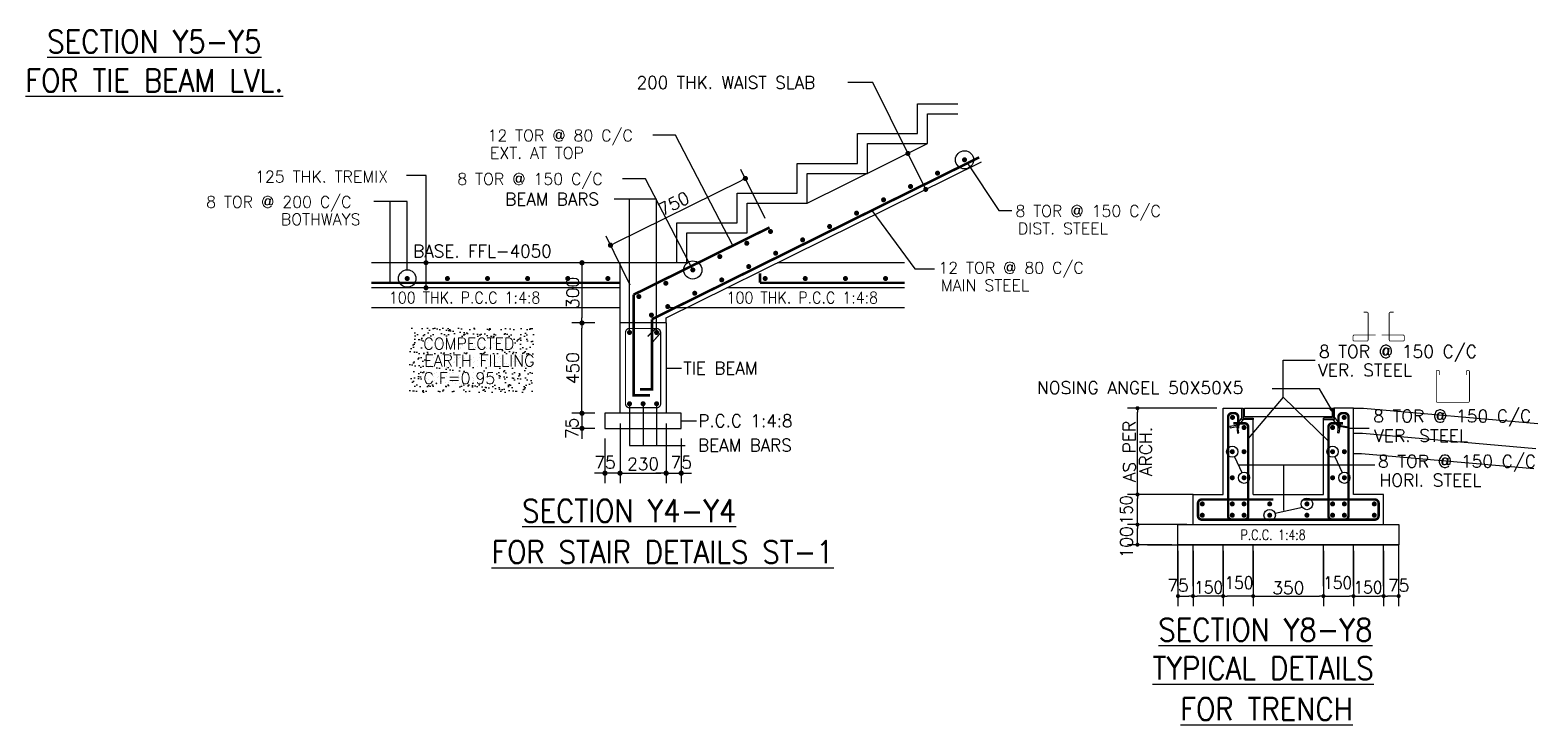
# Model space of a CAD drawing. Extents: x -200722 to 834823, y -494970 to 88783.
# Drawn here: x 295228 to 325285, y -328868 to -315025 of the extents above; entities that cross this region are included whole.
import ezdxf
from ezdxf.enums import TextEntityAlignment as Align

# ---------------------------------------------------------------- set-up
doc = ezdxf.new("R2010")
doc.units = 0
doc.header["$LTSCALE"] = 100
doc.header["$MEASUREMENT"] = 0
doc.header["$PDMODE"] = 34
doc.linetypes.add('HIDDEN2', pattern=[0.1875, 0.125, -0.0625])
doc.layers.get('0').update_dxf_attribs({"linetype": 'CONTINUOUS'})
doc.layers.get('DEFPOINTS').update_dxf_attribs({"linetype": 'CONTINUOUS'})
for name, color, linetype in [('5', 4, 'CONTINUOUS'), ('ARO', 7, 'CONTINUOUS'), ('B_NO', 3, 'CONTINUOUS'), ('BEAM', 4, 'CONTINUOUS'), ('BEAMS', 4, 'HIDDEN2'), ('HATCH WALL', 8, 'CONTINUOUS'), ('STEEL', 6, 'CONTINUOUS'), ('TEXT', 2, 'CONTINUOUS')]:
    doc.layers.add(name, color=color, linetype=linetype)
doc.styles.add('ROMANS', font='romans.shx')
doc.styles.get("Standard").update_dxf_attribs({"font": 'simplex.shx'})
doc.dimstyles.new('02 sk', dxfattribs={"dimtxt": 200, "dimasz": 100, "dimexe": 100, "dimexo": 50, "dimgap": 50, "dimtad": 1, "dimdec": 0, "dimzin": 0, "dimdsep": 46, "dimtxsty": 'Standard', "dimblk": 'DOT', "dimcen": 0.09, "dimclrt": 3, "dimadec": 0, "dimazin": 0, "dimtfac": 1, "dimtdec": 0, "dimtofl": 0, "dimtmove": 0, "dimatfit": 3, "dimldrblk": 'DOT', "dimfxl": 1, "dimtolj": 1, "dimtzin": 0, "dimarcsym": 1})
doc.dimstyles.new('STANDARD$0', dxfattribs={"dimtxt": 2.5, "dimasz": 2.5, "dimexe": 2, "dimexo": 0.7, "dimgap": 0.9, "dimtad": 1, "dimdec": 0, "dimdsep": 46, "dimtxsty": 'ROMANS', "dimcen": 0.09, "dimclrd": 4, "dimclre": 4, "dimclrt": 3, "dimadec": 0, "dimazin": 0, "dimtfac": 1, "dimtdec": 0, "dimtmove": 0, "dimatfit": 3, "dimfxl": 1, "dimtolj": 1, "dimtzin": 0, "dimarcsym": 0})

# ---------------------------------------------------------------- blocks, each defined once
blk = doc.blocks.new('DOT')
at = {"color": 0, "linetype": 'ByBlock'}
blk.add_line((-0.5, 0), (-1, 0), dxfattribs=at)
at = {"color": 0, "linetype": 'ByBlock', "const_width": 0.5}
blk.add_lwpolyline([(-0.25, 0, 1), (0.25, 0, 1)], format="xyb", close=True, dxfattribs=at)
blk = doc.blocks.new('*D1701')
at = {"layer": 'BEAM', "color": 0, "lineweight": -2, "transparency": 16777216}
for p, q in [((306987, -322860), (306987, -324053)), ((307907, -322860), (307907, -324053)), ((307091, -323853), (307803, -323853))]:
    blk.add_line(p, q, dxfattribs=at)
at = {"layer": 'DEFPOINTS', "color": 0, "lineweight": -3, "transparency": 16777216}
for p in [(306987, -322660), (307907, -322660), (307907, -323853)]:
    blk.add_point(p, dxfattribs=at)
at = {"layer": 'BEAM', "color": 0, "lineweight": -2, "transparency": 16777216, "xscale": 104, "yscale": 104, "zscale": 104, "rotation": 180}
blk.add_blockref('DOT', (306987, -323853), dxfattribs=at)
at = {"layer": 'BEAM', "color": 0, "lineweight": -2, "transparency": 16777216, "xscale": 104, "yscale": 104, "zscale": 104}
blk.add_blockref('DOT', (307907, -323853), dxfattribs=at)
at = {"layer": 'BEAM', "color": 0, "transparency": 16777216, "insert": (307447, -323669), "char_height": 248, "attachment_point": 5}
blk.add_mtext('\\A1;230', dxfattribs=at)
blk = doc.blocks.new('_DOT')
at = {"color": 0, "linetype": 'ByBlock'}
blk.add_line((-0.5, 0), (-1, 0), dxfattribs=at)
at = {"color": 0, "linetype": 'ByBlock', "const_width": 0.5}
blk.add_lwpolyline([(-0.25, 0, 1), (0.25, 0, 1)], format="xyb", close=True, dxfattribs=at)
blk = doc.blocks.new('*D1702')
at = {"layer": 'BEAM', "color": 0, "lineweight": -2, "transparency": 16777216}
for p, q in [((306487, -320860), (306029, -320860)), ((306229, -322556), (306229, -320964)), ((306487, -322660), (306029, -322660))]:
    blk.add_line(p, q, dxfattribs=at)
at = {"layer": 'DEFPOINTS', "color": 0, "lineweight": -3, "transparency": 16777216}
for p in [(306229, -320860), (306687, -320860), (306687, -322660)]:
    blk.add_point(p, dxfattribs=at)
at = {"layer": 'BEAM', "color": 0, "lineweight": -2, "transparency": 16777216, "xscale": 104, "yscale": 104, "zscale": 104}
for p, rotation in [((306229, -320860), 90), ((306229, -322660), 270)]:
    blk.add_blockref('DOT', p, dxfattribs=dict(at, rotation=rotation))
at = {"layer": 'BEAM', "color": 0, "transparency": 16777216, "insert": (306045, -321760), "char_height": 248, "attachment_point": 5, "rotation": 90}
blk.add_mtext('\\A1;450', dxfattribs=at)
blk = doc.blocks.new('*D1703')
at = {"layer": 'BEAM', "color": 0, "lineweight": -2, "transparency": 16777216}
for p, q in [((307907, -323160), (307907, -324053)), ((308207, -323160), (308207, -324053)), ((307803, -323853), (307699, -323853)), ((307907, -323853), (308207, -323853)), ((308311, -323853), (308415, -323853))]:
    blk.add_line(p, q, dxfattribs=at)
at = {"layer": 'DEFPOINTS', "color": 0, "lineweight": -3, "transparency": 16777216}
for p in [(307907, -322960), (308207, -322960), (308207, -323853)]:
    blk.add_point(p, dxfattribs=at)
at = {"layer": 'BEAM', "color": 0, "lineweight": -2, "transparency": 16777216, "xscale": 104, "yscale": 104, "zscale": 104}
blk.add_blockref('DOT', (307907, -323853), dxfattribs=at)
at = {"layer": 'BEAM', "color": 0, "lineweight": -2, "transparency": 16777216, "xscale": 104, "yscale": 104, "zscale": 104, "rotation": 180}
blk.add_blockref('DOT', (308207, -323853), dxfattribs=at)
at = {"layer": 'BEAM', "color": 0, "transparency": 16777216, "insert": (308207, -323638), "char_height": 248, "attachment_point": 5}
blk.add_mtext('\\A1;75', dxfattribs=at)
blk = doc.blocks.new('*D1704')
at = {"layer": 'BEAM', "color": 0, "lineweight": -2, "transparency": 16777216}
for p, q in [((306687, -323160), (306687, -324053)), ((306987, -323160), (306987, -324053)), ((306583, -323853), (306479, -323853)), ((306987, -323853), (306687, -323853)), ((307091, -323853), (307195, -323853))]:
    blk.add_line(p, q, dxfattribs=at)
at = {"layer": 'DEFPOINTS', "color": 0, "lineweight": -3, "transparency": 16777216}
for p in [(306687, -322960), (306987, -322960), (306687, -323853)]:
    blk.add_point(p, dxfattribs=at)
at = {"layer": 'BEAM', "color": 0, "lineweight": -2, "transparency": 16777216, "xscale": 104, "yscale": 104, "zscale": 104}
blk.add_blockref('DOT', (306687, -323853), dxfattribs=at)
at = {"layer": 'BEAM', "color": 0, "lineweight": -2, "transparency": 16777216, "xscale": 104, "yscale": 104, "zscale": 104, "rotation": 180}
blk.add_blockref('DOT', (306987, -323853), dxfattribs=at)
at = {"layer": 'BEAM', "color": 0, "transparency": 16777216, "insert": (306687, -323638), "char_height": 248, "attachment_point": 5}
blk.add_mtext('\\A1;75', dxfattribs=at)
blk = doc.blocks.new('*D1705')
at = {"layer": 'BEAM', "color": 0, "lineweight": -2, "transparency": 16777216}
for p, q in [((306229, -322556), (306229, -322452)), ((306487, -322660), (306029, -322660)), ((306229, -322660), (306229, -322960)), ((306487, -322960), (306029, -322960)), ((306229, -323064), (306229, -323168))]:
    blk.add_line(p, q, dxfattribs=at)
at = {"layer": 'DEFPOINTS', "color": 0, "lineweight": -3, "transparency": 16777216}
for p in [(306687, -322660), (306229, -322960), (306687, -322960)]:
    blk.add_point(p, dxfattribs=at)
at = {"layer": 'BEAM', "color": 0, "lineweight": -2, "transparency": 16777216, "xscale": 104, "yscale": 104, "zscale": 104}
for p, rotation in [((306229, -322660), 270), ((306229, -322960), 90)]:
    blk.add_blockref('DOT', p, dxfattribs=dict(at, rotation=rotation))
at = {"layer": 'BEAM', "color": 0, "transparency": 16777216, "insert": (306029, -322960), "char_height": 248, "attachment_point": 5, "rotation": 90}
blk.add_mtext('\\A1;75', dxfattribs=at)
blk = doc.blocks.new('*D1706')
at = {"layer": 'BEAM', "color": 0, "lineweight": -2, "transparency": 16777216}
for p, q in [((306487, -319660), (306029, -319660)), ((306229, -319764), (306229, -320756)), ((306487, -320860), (306029, -320860))]:
    blk.add_line(p, q, dxfattribs=at)
at = {"layer": 'DEFPOINTS', "color": 0, "lineweight": -3, "transparency": 16777216}
for p in [(306687, -319660), (306229, -320860), (306687, -320860)]:
    blk.add_point(p, dxfattribs=at)
at = {"layer": 'BEAM', "color": 0, "lineweight": -2, "transparency": 16777216, "xscale": 104, "yscale": 104, "zscale": 104}
for p, rotation in [((306229, -319660), 90), ((306229, -320860), 270)]:
    blk.add_blockref('DOT', p, dxfattribs=dict(at, rotation=rotation))
at = {"layer": 'BEAM', "color": 0, "transparency": 16777216, "insert": (306045, -320260), "char_height": 248, "attachment_point": 5, "rotation": 90}
blk.add_mtext('\\A1;300', dxfattribs=at)
blk = doc.blocks.new('*D1707')
at = {"layer": 'BEAM', "color": 0, "lineweight": -2, "transparency": 16777216}
for p, q in [((309880, -318777), (309398, -317802)), ((306890, -319264), (309393, -318027)), ((307190, -320106), (306708, -319131))]:
    blk.add_line(p, q, dxfattribs=at)
at = {"layer": 'DEFPOINTS', "color": 0, "lineweight": -3, "transparency": 16777216}
for p in [(309486, -317981), (309968, -318957), (307279, -320286)]:
    blk.add_point(p, dxfattribs=at)
at = {"layer": 'BEAM', "color": 0, "lineweight": -2, "transparency": 16777216, "xscale": 104, "yscale": 104, "zscale": 104}
for p, rotation in [((309486, -317981), 26.30101718523295), ((306797, -319311), 206.3010171852329)]:
    blk.add_blockref('DOT', p, dxfattribs=dict(at, rotation=rotation))
at = {"layer": 'BEAM', "color": 0, "transparency": 16777216, "insert": (308060, -318481), "char_height": 248, "attachment_point": 5, "rotation": 26.301}
blk.add_mtext('\\A1;750', dxfattribs=at)
blk = doc.blocks.new('*D2137')
at = {"layer": 'BEAM', "color": 0, "lineweight": -2, "transparency": 16777216}
for p, q in [((322210, -325398), (322210, -326502)), ((322510, -325398), (322510, -326502)), ((322430, -326302), (322290, -326302))]:
    blk.add_line(p, q, dxfattribs=at)
at = {"layer": 'DEFPOINTS', "color": 0, "lineweight": -3, "transparency": 16777216}
for p in [(322210, -325278), (322510, -325278), (322210, -326302)]:
    blk.add_point(p, dxfattribs=at)
at = {"layer": 'BEAM', "color": 0, "lineweight": -2, "transparency": 16777216, "xscale": 80, "yscale": 80, "zscale": 80, "rotation": 180}
blk.add_blockref('DOT', (322210, -326302), dxfattribs=at)
at = {"layer": 'BEAM', "color": 0, "lineweight": -2, "transparency": 16777216, "xscale": 80, "yscale": 80, "zscale": 80}
blk.add_blockref('DOT', (322510, -326302), dxfattribs=at)
at = {"layer": 'BEAM', "color": 0, "transparency": 16777216, "insert": (322510, -326089), "char_height": 248, "attachment_point": 5}
blk.add_mtext('\\A1;75', dxfattribs=at)
blk = doc.blocks.new('*D2138')
at = {"layer": 'BEAM', "color": 0, "lineweight": -2, "transparency": 16777216}
for p, q in [((321610, -325398), (321610, -326502)), ((322210, -325398), (322210, -326502)), ((321690, -326302), (322130, -326302))]:
    blk.add_line(p, q, dxfattribs=at)
at = {"layer": 'DEFPOINTS', "color": 0, "lineweight": -3, "transparency": 16777216}
for p in [(321610, -325278), (322210, -325278), (322210, -326302)]:
    blk.add_point(p, dxfattribs=at)
at = {"layer": 'BEAM', "color": 0, "lineweight": -2, "transparency": 16777216, "xscale": 80, "yscale": 80, "zscale": 80, "rotation": 180}
blk.add_blockref('DOT', (321610, -326302), dxfattribs=at)
at = {"layer": 'BEAM', "color": 0, "lineweight": -2, "transparency": 16777216, "xscale": 80, "yscale": 80, "zscale": 80}
blk.add_blockref('DOT', (322210, -326302), dxfattribs=at)
at = {"layer": 'BEAM', "color": 0, "transparency": 16777216, "insert": (321899, -326128), "char_height": 248, "attachment_point": 5}
blk.add_mtext('\\A1;{\\W0.9;150}', dxfattribs=at)
blk = doc.blocks.new('*D2139')
at = {"layer": 'BEAM', "color": 0, "lineweight": -2, "transparency": 16777216}
for p, q in [((321010, -325398), (321010, -326502)), ((321610, -325398), (321610, -326502)), ((321090, -326302), (321530, -326302))]:
    blk.add_line(p, q, dxfattribs=at)
at = {"layer": 'DEFPOINTS', "color": 0, "lineweight": -3, "transparency": 16777216}
for p in [(321010, -325278), (321610, -325278), (321610, -326302)]:
    blk.add_point(p, dxfattribs=at)
at = {"layer": 'BEAM', "color": 0, "lineweight": -2, "transparency": 16777216, "xscale": 80, "yscale": 80, "zscale": 80, "rotation": 180}
blk.add_blockref('DOT', (321010, -326302), dxfattribs=at)
at = {"layer": 'BEAM', "color": 0, "lineweight": -2, "transparency": 16777216, "xscale": 80, "yscale": 80, "zscale": 80}
blk.add_blockref('DOT', (321610, -326302), dxfattribs=at)
at = {"layer": 'BEAM', "color": 0, "transparency": 16777216, "insert": (321294, -326037), "char_height": 248, "attachment_point": 5}
blk.add_mtext('\\A1;{\\W0.9;150}', dxfattribs=at)
blk = doc.blocks.new('*D2140')
at = {"layer": 'BEAM', "color": 0, "lineweight": -2, "transparency": 16777216}
for p, q in [((319610, -325398), (319610, -326502)), ((321010, -325398), (321010, -326502)), ((319690, -326302), (320930, -326302))]:
    blk.add_line(p, q, dxfattribs=at)
at = {"layer": 'DEFPOINTS', "color": 0, "lineweight": -3, "transparency": 16777216}
for p in [(319610, -325278), (321010, -325278), (321010, -326302)]:
    blk.add_point(p, dxfattribs=at)
at = {"layer": 'BEAM', "color": 0, "lineweight": -2, "transparency": 16777216, "xscale": 80, "yscale": 80, "zscale": 80, "rotation": 180}
blk.add_blockref('DOT', (319610, -326302), dxfattribs=at)
at = {"layer": 'BEAM', "color": 0, "lineweight": -2, "transparency": 16777216, "xscale": 80, "yscale": 80, "zscale": 80}
blk.add_blockref('DOT', (321010, -326302), dxfattribs=at)
at = {"layer": 'BEAM', "color": 0, "transparency": 16777216, "insert": (320310, -326138), "char_height": 248, "attachment_point": 5}
blk.add_mtext('\\A1;350', dxfattribs=at)
blk = doc.blocks.new('*D2141')
at = {"layer": 'BEAM', "color": 0, "lineweight": -2, "transparency": 16777216}
for p, q in [((318110, -325398), (318110, -326502)), ((318410, -325398), (318410, -326502)), ((318190, -326302), (318330, -326302))]:
    blk.add_line(p, q, dxfattribs=at)
at = {"layer": 'DEFPOINTS', "color": 0, "lineweight": -3, "transparency": 16777216}
for p in [(318110, -325278), (318410, -325278), (318410, -326302)]:
    blk.add_point(p, dxfattribs=at)
at = {"layer": 'BEAM', "color": 0, "lineweight": -2, "transparency": 16777216, "xscale": 80, "yscale": 80, "zscale": 80, "rotation": 180}
blk.add_blockref('DOT', (318110, -326302), dxfattribs=at)
at = {"layer": 'BEAM', "color": 0, "lineweight": -2, "transparency": 16777216, "xscale": 80, "yscale": 80, "zscale": 80}
blk.add_blockref('DOT', (318410, -326302), dxfattribs=at)
at = {"layer": 'BEAM', "color": 0, "transparency": 16777216, "insert": (318110, -326089), "char_height": 248, "attachment_point": 5}
blk.add_mtext('\\A1;75', dxfattribs=at)
blk = doc.blocks.new('*D2142')
at = {"layer": 'BEAM', "color": 0, "lineweight": -2, "transparency": 16777216}
for p, q in [((317990, -324878), (317103, -324878)), ((317303, -325198), (317303, -324958)), ((317990, -325278), (317103, -325278))]:
    blk.add_line(p, q, dxfattribs=at)
at = {"layer": 'DEFPOINTS', "color": 0, "lineweight": -3, "transparency": 16777216}
for p in [(317303, -324878), (318110, -324878), (318110, -325278)]:
    blk.add_point(p, dxfattribs=at)
at = {"layer": 'BEAM', "color": 0, "lineweight": -2, "transparency": 16777216, "xscale": 80, "yscale": 80, "zscale": 80}
for p, rotation in [((317303, -324878), 90), ((317303, -325278), 270)]:
    blk.add_blockref('DOT', p, dxfattribs=dict(at, rotation=rotation))
at = {"layer": 'BEAM', "color": 0, "transparency": 16777216, "insert": (317084, -325232), "char_height": 248, "attachment_point": 5, "rotation": 90}
blk.add_mtext('\\A1;100', dxfattribs=at)
blk = doc.blocks.new('*D2143')
at = {"layer": 'BEAM', "color": 0, "lineweight": -2, "transparency": 16777216}
for p, q in [((318290, -324278), (317103, -324278)), ((317303, -324798), (317303, -324358)), ((318290, -324878), (317103, -324878))]:
    blk.add_line(p, q, dxfattribs=at)
at = {"layer": 'DEFPOINTS', "color": 0, "lineweight": -3, "transparency": 16777216}
for p in [(317303, -324278), (318410, -324278), (318410, -324878)]:
    blk.add_point(p, dxfattribs=at)
at = {"layer": 'BEAM', "color": 0, "lineweight": -2, "transparency": 16777216, "xscale": 80, "yscale": 80, "zscale": 80}
for p, rotation in [((317303, -324278), 90), ((317303, -324878), 270)]:
    blk.add_blockref('DOT', p, dxfattribs=dict(at, rotation=rotation))
at = {"layer": 'BEAM', "color": 0, "transparency": 16777216, "insert": (317079, -324585), "char_height": 248, "attachment_point": 5, "rotation": 90}
blk.add_mtext('\\A1;{\\W0.9;150}', dxfattribs=at)
blk = doc.blocks.new('*D2144')
at = {"layer": 'BEAM', "color": 0, "lineweight": -2, "transparency": 16777216}
for p, q in [((318290, -322558), (317103, -322558)), ((317303, -324198), (317303, -322638)), ((318290, -324278), (317103, -324278))]:
    blk.add_line(p, q, dxfattribs=at)
at = {"layer": 'DEFPOINTS', "color": 0, "lineweight": -3, "transparency": 16777216}
for p in [(317303, -322558), (318410, -322558), (318410, -324278)]:
    blk.add_point(p, dxfattribs=at)
at = {"layer": 'BEAM', "color": 0, "lineweight": -2, "transparency": 16777216, "xscale": 80, "yscale": 80, "zscale": 80}
for p, rotation in [((317303, -322558), 90), ((317303, -324278), 270)]:
    blk.add_blockref('DOT', p, dxfattribs=dict(at, rotation=rotation))
at = {"layer": 'BEAM', "color": 0, "transparency": 16777216, "char_height": 248, "attachment_point": 5, "rotation": 90}
for s, insert in [('\\A1;AS PER ', (317139, -323418)), ('\\A1;ARCH.', (317467, -323418))]:
    blk.add_mtext(s, dxfattribs=dict(at, insert=insert))
blk = doc.blocks.new('*D2145')
at = {"layer": 'BEAM', "color": 0, "lineweight": -2, "transparency": 16777216}
for p, q in [((318410, -325398), (318410, -326502)), ((319010, -325398), (319010, -326502)), ((318930, -326302), (318490, -326302))]:
    blk.add_line(p, q, dxfattribs=at)
at = {"layer": 'DEFPOINTS', "color": 0, "lineweight": -3, "transparency": 16777216}
for p in [(318410, -325278), (319010, -325278), (318410, -326302)]:
    blk.add_point(p, dxfattribs=at)
at = {"layer": 'BEAM', "color": 0, "lineweight": -2, "transparency": 16777216, "xscale": 80, "yscale": 80, "zscale": 80, "rotation": 180}
blk.add_blockref('DOT', (318410, -326302), dxfattribs=at)
at = {"layer": 'BEAM', "color": 0, "lineweight": -2, "transparency": 16777216, "xscale": 80, "yscale": 80, "zscale": 80}
blk.add_blockref('DOT', (319010, -326302), dxfattribs=at)
at = {"layer": 'BEAM', "color": 0, "transparency": 16777216, "insert": (318722, -326128), "char_height": 248, "attachment_point": 5}
blk.add_mtext('\\A1;{\\W0.9;150}', dxfattribs=at)
blk = doc.blocks.new('*D2146')
at = {"layer": 'BEAM', "color": 0, "lineweight": -2, "transparency": 16777216}
for p, q in [((319010, -325398), (319010, -326502)), ((319610, -325398), (319610, -326502)), ((319530, -326302), (319090, -326302))]:
    blk.add_line(p, q, dxfattribs=at)
at = {"layer": 'DEFPOINTS', "color": 0, "lineweight": -3, "transparency": 16777216}
for p in [(319010, -325278), (319610, -325278), (319010, -326302)]:
    blk.add_point(p, dxfattribs=at)
at = {"layer": 'BEAM', "color": 0, "lineweight": -2, "transparency": 16777216, "xscale": 80, "yscale": 80, "zscale": 80, "rotation": 180}
blk.add_blockref('DOT', (319010, -326302), dxfattribs=at)
at = {"layer": 'BEAM', "color": 0, "lineweight": -2, "transparency": 16777216, "xscale": 80, "yscale": 80, "zscale": 80}
blk.add_blockref('DOT', (319610, -326302), dxfattribs=at)
at = {"layer": 'BEAM', "color": 0, "transparency": 16777216, "insert": (319326, -326037), "char_height": 248, "attachment_point": 5}
blk.add_mtext('\\A1;{\\W0.9;150}', dxfattribs=at)

msp = doc.modelspace()

# ---------------------------------------------------------------- hatches: boundary and pattern name
at = {"layer": 'HATCH WALL', "lineweight": -3, "true_color": 0x000000}
h = msp.add_hatch(dxfattribs=at)
h.set_pattern_fill('AR-SAND', color=18, scale=100, style=0)
h.set_pattern_definition([(142.5, (653519.53, 90938.54), (6.299336, 192.682377), [0, -152, 0, -170, 0, -162.5]), (172.5, (653519.53, 90938.54), (-176.97767, 282.21461), [0, -82, 0, -137, 0, -52.5]), (212.5, (653642.53, 90938.54), (-311.414186, 0.565905), [0, -50, 0, -180, 0, -235]), (222.5, (653642.53, 90938.54), (-300.61266, 87.76756), [0, -25, 0, -118, 0, -135])])
h.paths.add_polyline_path([(302793.1, -320958.1), (305265.8, -320958.1), (305265.8, -322245.4), (302793.1, -322245.4)])

# ---------------------------------------------------------------- linework, layer by layer
at = {"color": 3, "linetype": 'Continuous'}
msp.add_line((318110.1, -325278.3), (322510.1, -325278.3), dxfattribs=at)
at = {"color": 3, "linetype": 'Continuous', "const_width": 50}
for points in [[(319222.5, -322741.8, -1), (319172.5, -322741.8, -1)], [(321397.7, -322741.8, 1), (321447.7, -322741.8, 1)], [(319452.2, -322943.5, -1), (319402.2, -322943.5, -1)], [(321168, -322943.5, 1), (321218, -322943.5, 1)], [(319168, -323424.9, 1), (319218, -323424.9, 1)], [(319452.2, -323424.9, -1), (319402.2, -323424.9, -1)], [(321168, -323424.9, 1), (321218, -323424.9, 1)], [(321452.2, -323424.9, -1), (321402.2, -323424.9, -1)], [(319168, -323944.8, 1), (319218, -323944.8, 1)], [(319452.2, -323944.8, -1), (319402.2, -323944.8, -1)], [(321168, -323944.8, 1), (321218, -323944.8, 1)], [(321452.2, -323944.8, -1), (321402.2, -323944.8, -1)], [(318570.4, -324465.9, 1), (318620.4, -324465.9, 1)], [(319168, -324465.9, 1), (319218, -324465.9, 1)], [(319452.2, -324465.9, -1), (319402.2, -324465.9, -1)], [(319913.5, -324465.9, 1), (319963.5, -324465.9, 1)], [(320706.7, -324465.9, -1), (320656.7, -324465.9, -1)], [(321168, -324465.9, 1), (321218, -324465.9, 1)], [(321452.2, -324465.9, -1), (321402.2, -324465.9, -1)], [(322049.8, -324465.9, -1), (321999.8, -324465.9, -1)], [(318570.4, -324690.7, -1), (318620.4, -324690.7, -1)], [(319168, -324690.7, -1), (319218, -324690.7, -1)], [(319452.2, -324690.7, 1), (319402.2, -324690.7, 1)], [(319913.5, -324690.7, -1), (319963.5, -324690.7, -1)], [(320706.7, -324690.7, 1), (320656.7, -324690.7, 1)], [(321168, -324690.7, -1), (321218, -324690.7, -1)], [(321452.2, -324690.7, 1), (321402.2, -324690.7, 1)], [(322049.8, -324690.7, 1), (321999.8, -324690.7, 1)]]:
    msp.add_lwpolyline(points, format="xyb", close=True, dxfattribs=at)
at = {"color": 8, "linetype": 'Continuous'}
msp.add_lwpolyline([(319435.1, -322558.3), (321185.1, -322558.3), (321185.1, -322733.3), (319435.1, -322733.3)], close=True, dxfattribs=at)
at = {"layer": '5', "color": 18, "linetype": 'Continuous', "true_color": 0x000000}
for p, q in [((319010.1, -324278.3), (319010.1, -322558.3)), ((319610.1, -324278.3), (319610.1, -322758.3)), ((321010.1, -324278.3), (321010.1, -322758.3)), ((318410.1, -324878.3), (318410.1, -324278.3)), ((318410.1, -324278.3), (319010.1, -324278.3)), ((319610.1, -324278.3), (321010.1, -324278.3)), ((318410.1, -324878.3), (322510.1, -324878.3))]:
    msp.add_line(p, q, dxfattribs=at)
for points in [[(319010.1, -322558.3), (319410.1, -322558.3), (319410.1, -322758.3), (319610.1, -322758.3)], [(321610.1, -324278.3), (321610.1, -322558.3), (321210.1, -322558.3), (321210.1, -322758.3), (321010.1, -322758.3)], [(321610.1, -322558.3), (321810.1, -322558.3), (325284.7, -322860.9)], [(321610.1, -323058.3), (321788.4, -323058.3), (325241.3, -323359)], [(321610.1, -323458.3), (321771, -323458.3), (325206.6, -323757.5)], [(322210.1, -324878.3), (322210.1, -324278.3), (321610.1, -324278.3)]]:
    msp.add_lwpolyline(points, dxfattribs=at)
msp.add_lwpolyline([(318110.1, -324878.3), (322510.1, -324878.3), (322510.1, -325278.3), (318110.1, -325278.3)], close=True, dxfattribs=at)
at = {"layer": 'BEAM', "color": 18, "true_color": 0x000000}
for p, q in [((310720.2, -318473.3), (313120.2, -317287.1)), ((308320.2, -319659.6), (302030.7, -319659.6)), ((306986.8, -320859.6), (306986.8, -319659.6)), ((312660.7, -319659.6), (310125.7, -319659.6)), ((306986.8, -320159.6), (302030.7, -320159.6)), ((312660.7, -320159.6), (309114.1, -320159.6)), ((306986.8, -320559.6), (302030.7, -320559.6)), ((312660.7, -320559.6), (307906.8, -320559.6)), ((307906.8, -320859.6), (306986.8, -320859.6)), ((306986.8, -322659.6), (306986.8, -320859.6)), ((307906.8, -320859.6), (307906.8, -320756.3)), ((307906.8, -320859.6), (307906.8, -322659.6)), ((307906.8, -322659.6), (306986.8, -322659.6)), ((318887, -322558.3), (317502.6, -322558.3)), ((318410.1, -324278.3), (317502.6, -324278.3)), ((318110.1, -324878.3), (317502.6, -324878.3)), ((317502.6, -325278.3), (318110.1, -325278.3)), ((318110.1, -326102.4), (318110.1, -325278.3)), ((318410.1, -326102.4), (318410.1, -325278.3)), ((319010.1, -326102.4), (319010.1, -325278.3)), ((319610.1, -326102.4), (319610.1, -325278.3)), ((321010.1, -326102.4), (321010.1, -325278.3)), ((321610.1, -326102.4), (321610.1, -325278.3)), ((322210.1, -326102.4), (322210.1, -325278.3)), ((322510.1, -326102.4), (322510.1, -325278.3))]:
    msp.add_line(p, q, dxfattribs=at)
at = {"layer": 'BEAM', "color": 8}
msp.add_lwpolyline([(308120.2, -319659.6), (308120.2, -318866.4), (309320.2, -318866.4), (309320.2, -318273.3), (310520.2, -318273.3), (310520.2, -317680.2), (311720.2, -317680.2), (311720.2, -317087.1), (312920.2, -317087.1), (312920.2, -316494), (313720.2, -316494)], dxfattribs=at)
at = {"layer": 'BEAM', "color": 18, "true_color": 0x000000}
for points in [[(313120.2, -317287.1), (313120.2, -316694), (313720.2, -316694)], [(311920.2, -317880.2), (311920.2, -317287.1), (313120.2, -317287.1)], [(307906.8, -320756.3), (314192.4, -317649.5)], [(310720.2, -318473.3), (310720.2, -317880.2), (311920.2, -317880.2)], [(309520.2, -319066.4), (309520.2, -318473.3), (310720.2, -318473.3)], [(308320.2, -319659.6), (308320.2, -319066.4), (309520.2, -319066.4)]]:
    msp.add_lwpolyline(points, dxfattribs=at)
at = {"layer": 'BEAM', "color": 18, "true_color": 0x000000, "elevation": 0}
msp.add_lwpolyline([(307906.8, -321459.6), (307906.8, -322659.6)], dxfattribs=at)
msp.add_lwpolyline([(308206.8, -322659.6), (306686.8, -322659.6), (306686.8, -322959.6), (308206.8, -322959.6)], close=True, dxfattribs=at)
at = {"layer": 'BEAMS', "color": 18, "linetype": 'ByBlock', "true_color": 0x000000}
for points in [[(319386.1, -322740.6), (319268.1, -322902.6), (319147.4, -322923.5), (319151.5, -322947.1), (319281.7, -322924.6), (319300.2, -323055.4), (319324, -323052.1), (319306.9, -322930.8), (319415.1, -322782.3)], [(321234.1, -322740.6), (321352.1, -322902.6), (321472.8, -322923.5), (321468.7, -322947.1), (321338.4, -322924.6), (321320, -323055.4), (321296.2, -323052.1), (321313.3, -322930.8), (321205.1, -322782.3)]]:
    msp.add_lwpolyline(points, dxfattribs=at)
at = {"layer": 'BEAMS', "color": 1, "linetype": 'ByBlock'}
for points in [[(319386.1, -322558.3), (319410.1, -322558.3), (319410.1, -322758.3), (319610.1, -322758.3), (319610.1, -322782.3), (319386.1, -322782.3), (319386.1, -322558.3)], [(321234.1, -322558.3), (321210.1, -322558.3), (321210.1, -322758.3), (321010.1, -322758.3), (321010.1, -322782.3), (321234.1, -322782.3), (321234.1, -322558.3)]]:
    msp.add_lwpolyline(points, dxfattribs=at)
at = {"layer": 'STEEL', "color": 18, "lineweight": -3, "ltscale": 0.4, "true_color": 0x000000, "const_width": 50.8}
for points in [[(314148.1, -317559.9), (307623.7, -320784.6)], [(307257.6, -320296.3), (309968.3, -318956.5)], [(309776.5, -319869.5), (309776.5, -320059.6)], [(307584.7, -322303.1), (307257.6, -322303.1), (307257.6, -320296.3)], [(307623.7, -320784.6), (307623.7, -322184.2), (307388.1, -322184.2)]]:
    msp.add_lwpolyline(points, dxfattribs=at)
at = {"layer": 'STEEL', "color": 18, "true_color": 0x000000, "const_width": 50}
for points in [[(313830.3, -317608.7, 1), (313880.3, -317608.7, 1)], [(313292.4, -317874.5, 1), (313342.4, -317874.5, 1)], [(312754.5, -318140.4, 1), (312804.5, -318140.4, 1)], [(312216.6, -318406.2, 1), (312266.6, -318406.2, 1)], [(311140.8, -318937.9, 1), (311190.8, -318937.9, 1)], [(311678.7, -318672.1, 1), (311728.7, -318672.1, 1)], [(309962.1, -319037.9, 1), (310012.1, -319037.9, 1)], [(310602.9, -319203.8, 1), (310652.9, -319203.8, 1)], [(308951.2, -319537.6, 1), (309001.2, -319537.6, 1)], [(309489.1, -319271.7, 1), (309539.1, -319271.7, 1)], [(310065.1, -319469.7, 1), (310115.1, -319469.7, 1)], [(308413.3, -319803.4, 1), (308463.3, -319803.4, 1)], [(309527.2, -319735.5, 1), (309577.2, -319735.5, 1)], [(307875.4, -320069.3, 1), (307925.4, -320069.3, 1)], [(308989.3, -320001.4, 1), (309039.3, -320001.4, 1)], [(307337.5, -320335.1, 1), (307387.5, -320335.1, 1)], [(308451.4, -320267.2, 1), (308501.4, -320267.2, 1)], [(307588.3, -320702.5, 1), (307638.3, -320702.5, 1)], [(307913.5, -320533.1, 1), (307963.5, -320533.1, 1)]]:
    msp.add_lwpolyline(points, format="xyb", close=True, dxfattribs=at)
at = {"layer": 'STEEL', "color": 18, "lineweight": -3, "ltscale": 0.4, "true_color": 0x000000, "const_width": 50.8, "elevation": 15186.6}
for points in [[(306986.8, -320059.6), (302030.7, -320059.6)], [(312660.7, -320059.6), (309776.5, -320059.6)]]:
    msp.add_lwpolyline(points, dxfattribs=at)
at = {"layer": 'STEEL', "color": 18, "lineweight": -3, "ltscale": 0.4, "true_color": 0x000000, "const_width": 50, "elevation": -12170.8}
for points in [[(302720.1, -319974.4, -1), (302770.1, -319974.4, -1)], [(303520.1, -319974.4, -1), (303570.1, -319974.4, -1)], [(304320.1, -319974.4, -1), (304370.1, -319974.4, -1)], [(305120.1, -319974.4, -1), (305170.1, -319974.4, -1)], [(305920.1, -319974.4, -1), (305970.1, -319974.4, -1)], [(306720.1, -319974.4, -1), (306770.1, -319974.4, -1)], [(309855.6, -319974.4, -1), (309905.6, -319974.4, -1)], [(310655.6, -319974.4, -1), (310705.6, -319974.4, -1)], [(311455.6, -319974.4, -1), (311505.6, -319974.4, -1)], [(312255.6, -319974.4, -1), (312305.6, -319974.4, -1)]]:
    msp.add_lwpolyline(points, format="xyb", close=True, dxfattribs=at)
at = {"layer": 'STEEL', "color": 18, "true_color": 0x000000}
for points, const_width in [([(321813.5, -320644.2), (321878.9, -320644.2, -0.4142136), (321901.4, -320666.7), (321901.4, -321197.7, -0.4142136), (321878.9, -321220.2), (321623.9, -321220.2, -0.4142136), (321601.4, -321197.7), (321601.4, -321122.7, -0.4142136), (321623.9, -321100.2), (322051.4, -321100.2)], 15.2), ([(322409.4, -320644.2), (322343.9, -320644.2, 0.4142136), (322321.4, -320666.7), (322321.4, -321197.7, 0.4142136), (322343.9, -321220.2), (322598.9, -321220.2, 0.4142136), (322621.4, -321197.7), (322621.4, -321122.7, 0.4142136), (322598.9, -321100.2), (322171.4, -321100.2)], 15.2), ([(323321.3, -321895), (323321.3, -321827.1, 0.4142136), (323298.8, -321804.6), (323283.8, -321804.6, 0.4142136), (323261.3, -321827.1), (323261.3, -322418.1, 0.4142136), (323283.8, -322440.6), (323898.8, -322440.6, 0.4142136), (323921.3, -322418.1), (323921.3, -321827.1, 0.4142136), (323898.8, -321804.6), (323883.8, -321804.6, 0.4142136), (323861.3, -321827.1), (323861.3, -321895)], 15.2), ([(319310.1, -322959.7), (319310.1, -322733.3, 0.4142136), (319235.1, -322658.3), (319185.1, -322658.3, 0.4142136), (319110.1, -322733.3), (319110.1, -324703.3, 0.4142136), (319185.1, -324778.3), (321435.1, -324778.3, 0.4142136), (321510.1, -324703.3), (321510.1, -322733.3, 0.4142136), (321435.1, -322658.3), (321385.1, -322658.3, 0.4142136), (321310.1, -322733.3), (321310.1, -322959.7)], 50.8), ([(319216.9, -322858.3), (319435.1, -322858.3, -0.4142136), (319510.1, -322933.3), (319510.1, -324703.3, -0.4142136), (319435.1, -324778.3), (318585.1, -324778.3, -0.4142136), (318510.1, -324703.3), (318510.1, -324453.3, -0.4142136), (318585.1, -324378.3), (320010.1, -324378.3)], 50.8), ([(321403.3, -322858.3), (321185.1, -322858.3, 0.4142136), (321110.1, -322933.3), (321110.1, -324703.3, 0.4142136), (321185.1, -324778.3), (322035.1, -324778.3, 0.4142136), (322110.1, -324703.3), (322110.1, -324453.3, 0.4142136), (322035.1, -324378.3), (320610.1, -324378.3)], 50.8)]:
    msp.add_lwpolyline(points, format="xyb", dxfattribs=dict(at, const_width=const_width))
at = {"layer": 'STEEL', "color": 18, "true_color": 0x000000, "elevation": 0}
for points, const_width in [([(307176.8, -320969.6), (307716.8, -320969.6, -0.4142136), (307796.8, -321049.6), (307796.8, -322469.6, -0.4142136), (307716.8, -322549.6), (307176.8, -322549.6, -0.4142136), (307096.8, -322469.6), (307096.8, -321049.6, -0.4142136)], 25.4), ([(307151.8, -321049.6, 1), (307201.8, -321049.6, 1)], 50), ([(307691.8, -321049.6, 1), (307741.8, -321049.6, 1)], 50), ([(307151.8, -322469.6, -1), (307201.8, -322469.6, -1)], 50), ([(307421.8, -322469.6, -1), (307471.8, -322469.6, -1)], 50), ([(307691.8, -322469.6, -1), (307741.8, -322469.6, -1)], 50)]:
    msp.add_lwpolyline(points, format="xyb", close=True, dxfattribs=dict(at, const_width=const_width))
at = {"layer": 'STEEL', "color": 18, "true_color": 0x000000, "const_width": 25, "elevation": 0}
msp.add_lwpolyline([(307538.2, -321130.5), (307678.6, -320988.7, -0.9245164), (307772.9, -321084.4), (307645.6, -321229.4, -122.114008)], format="xyb", dxfattribs=at)
at = {"layer": 'TEXT', "color": 18, "true_color": 0x000000}
for p, q in [((312028.5, -316069.8), (311526.5, -316069.8)), ((313080.9, -318198.9), (312028.5, -316069.8)), ((308096.2, -317120), (307638.3, -317120)), ((309237.5, -319317.7), (308096.2, -317120)), ((313910.6, -317669.9), (314535.8, -318616.7)), ((303119.2, -317924.1, -5124.1), (302731, -317924.1, -5124.1)), ((303119.2, -320159.6, -5124.1), (303119.2, -317924.1, -5124.1)), ((307495.3, -317987.7), (307037.4, -317987.7)), ((308438.3, -319803.4), (307495.3, -317987.7)), ((302745.1, -318439.8, -12170.8), (302076.5, -318439.8, -12170.8)), ((302402.4, -320059.6, 15186.6), (302402.4, -318439.8, -12170.8)), ((302745.1, -319799.8, -12170.8), (302745.1, -318439.8, -12170.8)), ((312006.6, -318618.4), (312864.1, -319783.1)), ((314535.8, -318616.7), (314800.8, -318616.7)), ((312864.1, -319783.1), (313254.8, -319783.1)), ((320210.1, -322335.6), (320210.1, -321603.2)), ((320210.1, -321603.2), (320848, -321603.2)), ((320210.1, -322335.6), (319510.1, -323163.5)), ((321110.1, -323212.2), (320210.1, -322335.6)), ((321510.1, -322959.1), (321921.3, -322959.1)), ((319236.8, -323528.2), (319380.6, -323842.8)), ((319308.7, -323685.5), (322038, -323685.5)), ((320218.8, -324594.5), (320218.8, -323685.5)), ((321236.8, -323528.2), (321380.6, -323842.8)), ((320590.8, -324535.5), (320046.8, -324653.5))]:
    msp.add_line(p, q, dxfattribs=at)
at = {"layer": 'TEXT', "color": 18, "true_color": 0x000000, "const_width": 50}
for points in [[(312701.4, -317481.8, 1), (312751.4, -317481.8, 1)], [(313055.9, -318198.9, 1), (313105.9, -318198.9, 1)]]:
    msp.add_lwpolyline(points, format="xyb", close=True, dxfattribs=at)
at = {"layer": 'TEXT', "color": 18, "true_color": 0x000000, "elevation": 0}
for points in [[(307716.8, -321049.6), (307716.8, -318394.1), (306869.3, -318394.1)], [(307176.8, -321049.6), (307176.8, -318394.1)], [(307176.8, -322469.6), (307176.8, -323302.8), (308288.4, -323302.8)], [(307446.8, -322469.6), (307446.8, -323302.8)], [(307716.8, -322469.6), (307716.8, -323302.8)], [(308206.8, -322809.6), (308510.3, -322809.6)]]:
    msp.add_lwpolyline(points, dxfattribs=at)
at = {"layer": 'TEXT', "color": 18, "true_color": 0x000000, "const_width": 50, "elevation": -5124.1}
for points in [[(303144.2, -319659.6, 1), (303094.2, -319659.6, 1)], [(303144.2, -320159.6, 1), (303094.2, -320159.6, 1)]]:
    msp.add_lwpolyline(points, format="xyb", close=True, dxfattribs=at)
at = {"layer": 'TEXT', "color": 18, "true_color": 0x000000}
msp.add_lwpolyline([(307906.8, -321759.6), (308210.3, -321759.6)], dxfattribs=at)
for centre, radius in [((313855.3, -317608.7), 180.7), ((302745.1, -319974.4, -12170.8), 174.5), ((308438.3, -319803.4), 180.7), ((319193, -323424.9), 112.2), ((321193, -323424.9), 112.2), ((319427.2, -323944.8), 112.2), ((321427.2, -323944.8), 112.2), ((319938.5, -324690.7), 114.5), ((320681.7, -324465.9), 114.5)]:
    msp.add_circle(centre, radius, dxfattribs=at)

# ---------------------------------------------------------------- texts
at = {"layer": 'B_NO', "color": 18, "true_color": 0x000000, "width": 0.9}
for s, p in [('%%USECTION Y5-Y5', (297703.3, -315250.5)), ('%%UFOR TIE BEAM LVL.', (297703.3, -316027.5))]:
    msp.add_text(s, height=450, dxfattribs=at).set_placement(p, align=Align.MIDDLE)
for s, p in [('%%USECTION Y4-Y4', (305035.7, -324827.5)), ('%%UFOR STAIR DETAILS ST-1', (304427.1, -325648.8)), ('%%USECTION Y8-Y8', (317718.8, -327197.4)), ('%%UTYPICAL DETAILS', (317604, -327964.1)), ('%%UFOR TRENCH', (318160.2, -328777.7))]:
    msp.add_text(s, height=450, dxfattribs=at).set_placement(p)
at = {"layer": 'TEXT', "color": 18, "true_color": 0x000000, "width": 0.98}
for s, p in [('200 THK. WAIST SLAB', (307317.3, -316069.8)), ('BEAM BARS', (304697.9, -318394.1)), ('BASE. FFL-4050', (302864, -319427.3, 8055.9)), ('TIE BEAM', (308246.7, -321759.6)), ('P.C.C 1:4:8', (308546.7, -322809.6)), ('BEAM BARS', (308542.2, -323296.7, 0))]:
    msp.add_text(s, height=250, dxfattribs=at).set_placement(p, align=Align.MIDDLE_LEFT)
at = {"layer": 'TEXT', "color": 18, "true_color": 0x000000}
for s, height, p in [('12 TOR @ 80 C/C', 230, (304344.6, -317239.7)), ('EXT. AT TOP', 230, (304394.4, -317587.3)), ('125 THK. TREMIX', 230, (299711.6, -318059.8, -5124.1)), ('8 TOR @ 150 C/C', 230, (303743.6, -318107.3)), ('8 TOR @ 200 C/C', 230, (298736.4, -318563.7, -12170.8)), ('8 TOR @ 150 C/C', 230, (314870.6, -318744.4)), ('BOTHWAYS', 230, (300226, -318909, -12170.8)), ('DIST. STEEL', 230, (314920.4, -319092.1)), ('12 TOR @ 80 C/C', 230, (313333.3, -319876.4)), ('MAIN STEEL', 230, (313383.1, -320224.1)), ('COMPECTED ', 230, (303066.4, -321388.2)), ('8 TOR @ 150 C/C', 250, (320921.7, -321553.8)), ('EARTH FILLING', 230, (303084.7, -321727.6)), ('C.F=0.95', 230, (303069.6, -322073.9)), ('VER. STEEL', 250, (320902.4, -321922.6)), ('NOSING ANGEL 50X50X5 ', 250, (315299.1, -322274.5, 0)), ('8 TOR @ 150 C/C', 250, (322003.1, -322839.2)), ('VER. STEEL', 250, (322020.5, -323230.3)), ('8 TOR @ 150 C/C', 250, (322098.8, -323741.8)), ('HORI. STEEL', 250, (322126.2, -324118.9))]:
    msp.add_text(s, height=height, dxfattribs=at).set_placement(p)
at = {"layer": 'TEXT', "color": 18, "ltscale": 5, "true_color": 0x000000, "style": 'ROMANS', "width": 0.9}
for p in [(302380.5, -320354.8, 24765.2), (309112.9, -320354.8, 24765.2)]:
    msp.add_text('100 THK. P.C.C 1:4:8', height=230, dxfattribs=at).set_placement(p, align=Align.MIDDLE_LEFT)
at = {"layer": 'TEXT', "color": 18, "true_color": 0x000000, "width": 0.8}
msp.add_text('P.C.C. 1:4:8', height=200, dxfattribs=at).set_placement((319358.6, -325181.3))

# ---------------------------------------------------------------- dimensions: what is measured, and where the dimension line sits
at = {"layer": 'BEAM', "color": 18, "true_color": 0x000000}
dim = msp.add_aligned_dim(p1=(307278.9, -320285.8), p2=(309968.3, -318956.5), distance=1087.8, dimstyle='STANDARD$0', override={"dimscale": 8, "dimtxt": 31, "dimasz": 13, "dimexe": 25, "dimexo": 25, "dimgap": 7.5, "dimlfac": 0.25, "dimzin": 3, "dimtxsty": 'Standard', "dimblk": 'DOT', "dimcen": 3, "dimdle": 4, "dimclrd": 0, "dimclre": 0, "dimclrt": 0, "dimtmove": 2, "dimldrblk": 'DOT', "dimtzin": 3}, dxfattribs=at)
dim.commit()
dim.dimension.update_dxf_attribs({"geometry": '*D1707', "text_midpoint": (308060.1, -318481)})
for p1, angle, picture, middle in [((306686.8, -319659.6), 270, '*D1706', (306045.4, -320259.6)), ((306686.8, -322659.6), 90, '*D1702', (306045.4, -321759.6))]:
    dim = msp.add_linear_dim(base=(306229.4, -320859.6), p1=p1, p2=(306686.8, -320859.6), angle=angle, dimstyle='STANDARD$0', override={"dimscale": 8, "dimtxt": 31, "dimasz": 13, "dimexe": 25, "dimexo": 25, "dimgap": 7.5, "dimdec": 0, "dimlfac": 0.25, "dimzin": 3, "dimtxsty": 'Standard', "dimblk": 'DOT', "dimcen": 3, "dimdle": 4, "dimclrd": 0, "dimclre": 0, "dimclrt": 0, "dimtdec": 0, "dimtmove": 2, "dimldrblk": 'DOT', "dimtzin": 3}, dxfattribs=at)
    dim.commit()
    dim.dimension.update_dxf_attribs({"geometry": picture, "text_midpoint": middle})
for base, p1, p2, angle, override, picture, middle in [((306229.4, -322959.6), (306686.8, -322659.6), (306686.8, -322959.6), 270, {"dimscale": 8, "dimtxt": 31, "dimasz": 13, "dimexe": 25, "dimexo": 25, "dimgap": 7.5, "dimdec": 0, "dimlfac": 0.25, "dimzin": 3, "dimtxsty": 'Standard', "dimblk": 'DOT', "dimcen": 3, "dimdle": 4, "dimclrd": 0, "dimclre": 0, "dimclrt": 0, "dimtdec": 0, "dimtmove": 2, "dimldrblk": 'DOT', "dimtzin": 3}, '*D1705', (306029.4, -322959.6)), ((306686.8, -323853.4), (306986.8, -322959.6), (306686.8, -322959.6), 180, {"dimscale": 8, "dimtxt": 31, "dimasz": 13, "dimexe": 25, "dimexo": 25, "dimgap": 7.5, "dimdec": 0, "dimlfac": 0.25, "dimzin": 3, "dimtxsty": 'Standard', "dimblk": 'DOT', "dimcen": 3, "dimdle": 4, "dimclrd": 0, "dimclre": 0, "dimclrt": 0, "dimtdec": 0, "dimtmove": 2, "dimldrblk": 'DOT', "dimtzin": 3}, '*D1704', (306686.8, -323637.6)), ((317302.6, -324878.3), (318110.1, -325278.3), (318110.1, -324878.3), 90, {"dimscale": 8, "dimtxt": 31, "dimasz": 10, "dimexe": 25, "dimexo": 15, "dimgap": 5, "dimlfac": 0.25, "dimzin": 3, "dimtxsty": 'Standard', "dimblk": 'DOT', "dimcen": 3, "dimdle": 1, "dimclrd": 0, "dimclre": 0, "dimclrt": 0, "dimtmove": 2, "dimldrblk": 'DOT', "dimtzin": 3}, '*D2142', (317084, -325232.5)), ((322210.1, -326302.4), (322510.1, -325278.3), (322210.1, -325278.3), 180, {"dimscale": 8, "dimtxt": 31, "dimasz": 10, "dimexe": 25, "dimexo": 15, "dimgap": 5, "dimlfac": 0.25, "dimzin": 3, "dimtxsty": 'Standard', "dimblk": 'DOT', "dimcen": 3, "dimdle": 1, "dimclrd": 0, "dimclre": 0, "dimclrt": 0, "dimtmove": 2, "dimldrblk": 'DOT', "dimtzin": 3}, '*D2137', (322510.1, -326089.4))]:
    dim = msp.add_linear_dim(base=base, p1=p1, p2=p2, angle=angle, dimstyle='STANDARD$0', override=override, dxfattribs=at)
    dim.commit()
    dim.dimension.update_dxf_attribs({"geometry": picture, "text_midpoint": middle, "dimtype": 160})
for base, p1, p2, override, picture, middle in [((307906.8, -323853.4), (306986.8, -322659.6), (307906.8, -322659.6), {"dimscale": 8, "dimtxt": 31, "dimasz": 13, "dimexe": 25, "dimexo": 25, "dimgap": 7.5, "dimdec": 0, "dimlfac": 0.25, "dimzin": 3, "dimtxsty": 'Standard', "dimblk": 'DOT', "dimcen": 3, "dimdle": 4, "dimclrd": 0, "dimclre": 0, "dimclrt": 0, "dimtdec": 0, "dimtmove": 2, "dimldrblk": 'DOT', "dimtzin": 3}, '*D1701', (307446.8, -323669.4)), ((321010.1, -326302.4), (319610.1, -325278.3), (321010.1, -325278.3), {"dimscale": 8, "dimtxt": 31, "dimasz": 10, "dimexe": 25, "dimexo": 15, "dimgap": 5, "dimlfac": 0.25, "dimzin": 3, "dimtxsty": 'Standard', "dimblk": 'DOT', "dimcen": 3, "dimdle": 1, "dimclrd": 0, "dimclre": 0, "dimclrt": 0, "dimtmove": 2, "dimldrblk": 'DOT', "dimtzin": 3}, '*D2140', (320310.1, -326138.4))]:
    dim = msp.add_linear_dim(base=base, p1=p1, p2=p2, dimstyle='STANDARD$0', override=override, dxfattribs=at)
    dim.commit()
    dim.dimension.update_dxf_attribs({"geometry": picture, "text_midpoint": middle})
dim = msp.add_linear_dim(base=(317302.6, -322558.3), p1=(318410.1, -324278.3), p2=(318410.1, -322558.3), angle=90, text='AS PER \\XARCH.', dimstyle='STANDARD$0', override={"dimscale": 8, "dimtxt": 31, "dimasz": 10, "dimexe": 25, "dimexo": 15, "dimgap": 5, "dimlfac": 0.25, "dimzin": 3, "dimtxsty": 'Standard', "dimblk": 'DOT', "dimcen": 3, "dimdle": 1, "dimclrd": 0, "dimclre": 0, "dimclrt": 0, "dimtmove": 2, "dimldrblk": 'DOT', "dimtzin": 3}, dxfattribs=at)
dim.commit()
dim.dimension.update_dxf_attribs({"geometry": '*D2144', "text_midpoint": (317302.6, -323418.3)})
for base, p1, p2, override, picture, middle in [((308206.8, -323853.4), (307906.8, -322959.6), (308206.8, -322959.6), {"dimscale": 8, "dimtxt": 31, "dimasz": 13, "dimexe": 25, "dimexo": 25, "dimgap": 7.5, "dimdec": 0, "dimlfac": 0.25, "dimzin": 3, "dimtxsty": 'Standard', "dimblk": 'DOT', "dimcen": 3, "dimdle": 4, "dimclrd": 0, "dimclre": 0, "dimclrt": 0, "dimtdec": 0, "dimtmove": 2, "dimldrblk": 'DOT', "dimtzin": 3}, '*D1703', (308206.8, -323637.6)), ((318410.1, -326302.4), (318110.1, -325278.3), (318410.1, -325278.3), {"dimscale": 8, "dimtxt": 31, "dimasz": 10, "dimexe": 25, "dimexo": 15, "dimgap": 5, "dimlfac": 0.25, "dimzin": 3, "dimtxsty": 'Standard', "dimblk": 'DOT', "dimcen": 3, "dimdle": 1, "dimclrd": 0, "dimclre": 0, "dimclrt": 0, "dimtmove": 2, "dimldrblk": 'DOT', "dimtzin": 3}, '*D2141', (318110.1, -326089.4))]:
    dim = msp.add_linear_dim(base=base, p1=p1, p2=p2, dimstyle='STANDARD$0', override=override, dxfattribs=at)
    dim.commit()
    dim.dimension.update_dxf_attribs({"geometry": picture, "text_midpoint": middle, "dimtype": 160})
for base, p1, p2, angle, picture, middle in [((317302.6, -324278.3), (318410.1, -324878.3), (318410.1, -324278.3), 90, '*D2143', (317079.2, -324585.3)), ((318410.1, -326302.4), (319010.1, -325278.3), (318410.1, -325278.3), 180, '*D2145', (318721.6, -326127.5)), ((319010.1, -326302.4), (319610.1, -325278.3), (319010.1, -325278.3), 180, '*D2146', (319326.3, -326036.6))]:
    dim = msp.add_linear_dim(base=base, p1=p1, p2=p2, angle=angle, text='{\\W0.9;<>}', dimstyle='STANDARD$0', override={"dimscale": 8, "dimtxt": 31, "dimasz": 10, "dimexe": 25, "dimexo": 15, "dimgap": 5, "dimlfac": 0.25, "dimzin": 3, "dimtxsty": 'Standard', "dimblk": 'DOT', "dimcen": 3, "dimdle": 1, "dimclrd": 0, "dimclre": 0, "dimclrt": 0, "dimtmove": 2, "dimldrblk": 'DOT', "dimtzin": 3}, dxfattribs=at)
    dim.commit()
    dim.dimension.update_dxf_attribs({"geometry": picture, "text_midpoint": middle, "dimtype": 160})
for base, p1, p2, picture, middle in [((321610.1, -326302.4), (321010.1, -325278.3), (321610.1, -325278.3), '*D2139', (321293.9, -326036.6)), ((322210.1, -326302.4), (321610.1, -325278.3), (322210.1, -325278.3), '*D2138', (321898.6, -326127.5))]:
    dim = msp.add_linear_dim(base=base, p1=p1, p2=p2, text='{\\W0.9;<>}', dimstyle='STANDARD$0', override={"dimscale": 8, "dimtxt": 31, "dimasz": 10, "dimexe": 25, "dimexo": 15, "dimgap": 5, "dimlfac": 0.25, "dimzin": 3, "dimtxsty": 'Standard', "dimblk": 'DOT', "dimcen": 3, "dimdle": 1, "dimclrd": 0, "dimclre": 0, "dimclrt": 0, "dimtmove": 2, "dimldrblk": 'DOT', "dimtzin": 3}, dxfattribs=at)
    dim.commit()
    dim.dimension.update_dxf_attribs({"geometry": picture, "text_midpoint": middle, "dimtype": 160})

# ---------------------------------------------------------------- leaders
at = {"layer": 'ARO', "color": 18, "true_color": 0x000000}
msp.add_leader([(321213.5, -322650.9, 0), (320929.9, -322171.3, 0), (319990, -322171.3, 0)], dimstyle='02 sk', override={"dimasz": 100, "dimgap": 20, "dimtad": 0, "dimclrd": 256, "dimldrblk": 'Open30'}, dxfattribs=at)

doc.saveas('drawing.dxf')
